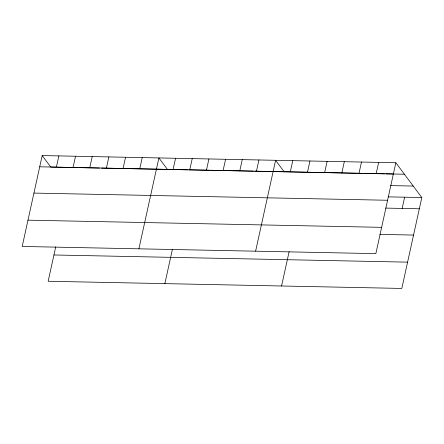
<?xml version="1.0" encoding="UTF-8"?>
<svg xmlns="http://www.w3.org/2000/svg" width="444" height="444" viewBox="0 0 444 444"><rect width="100%" height="100%" fill="white"/><g stroke="black" fill="none" stroke-linecap="round" stroke-linejoin="round"><path stroke-width="0.67" d="M42.186 155.567L22.2 246.453L375.857 253.629L395.837 162.743L42.186 155.567L50.749 167.049L56.088 167.16M56.388 167.138L58.858 155.905M73.06 167.477L75.53 156.244M55.728 246.847L48.163 281.257L401.814 288.434L421.8 197.547L395.837 162.743M89.732 167.815L92.202 156.582M106.405 168.154L108.874 156.921M123.077 168.492L125.547 157.259M139.749 168.831L142.219 157.598M138.905 248.823L158.891 157.936L167.455 169.419M173.093 169.508L175.563 158.275M189.766 169.847L192.235 158.613M164.868 283.627L172.433 249.217M206.438 170.185L208.908 158.952M223.11 170.524L225.58 159.285M239.782 170.862L242.252 159.624M256.454 171.201L258.924 159.962M255.611 251.193L275.596 160.301L284.166 171.789M290.304 171.883L292.774 160.65M281.574 285.991L289.138 251.582M307.481 172.233L309.951 161M324.658 172.583L327.128 161.35M341.836 172.932L344.305 161.699M359.013 173.282L361.483 162.043M376.19 173.626L378.66 162.393M402.153 208.43L404.623 197.197M39.716 166.8L393.367 173.976M57.42 167.188L78.094 167.604M79.426 167.632L99.434 168.037M101.432 168.082L122.106 168.498M123.443 168.526L187.462 169.824M188.8 169.852L209.474 170.274M210.806 170.296L253.485 171.162M254.817 171.19L362.493 173.376M363.869 173.404L384.482 173.82M385.853 173.848L404.406 174.226M390.559 185.598L413.231 186.058M388.134 196.859L421.8 197.547M33.933 193.084L387.59 200.261M385.664 208.097L419.33 208.78M27.978 220.169L381.635 227.345M379.881 234.382L413.553 235.065M53.94 254.973L407.598 262.149"/></g></svg>
